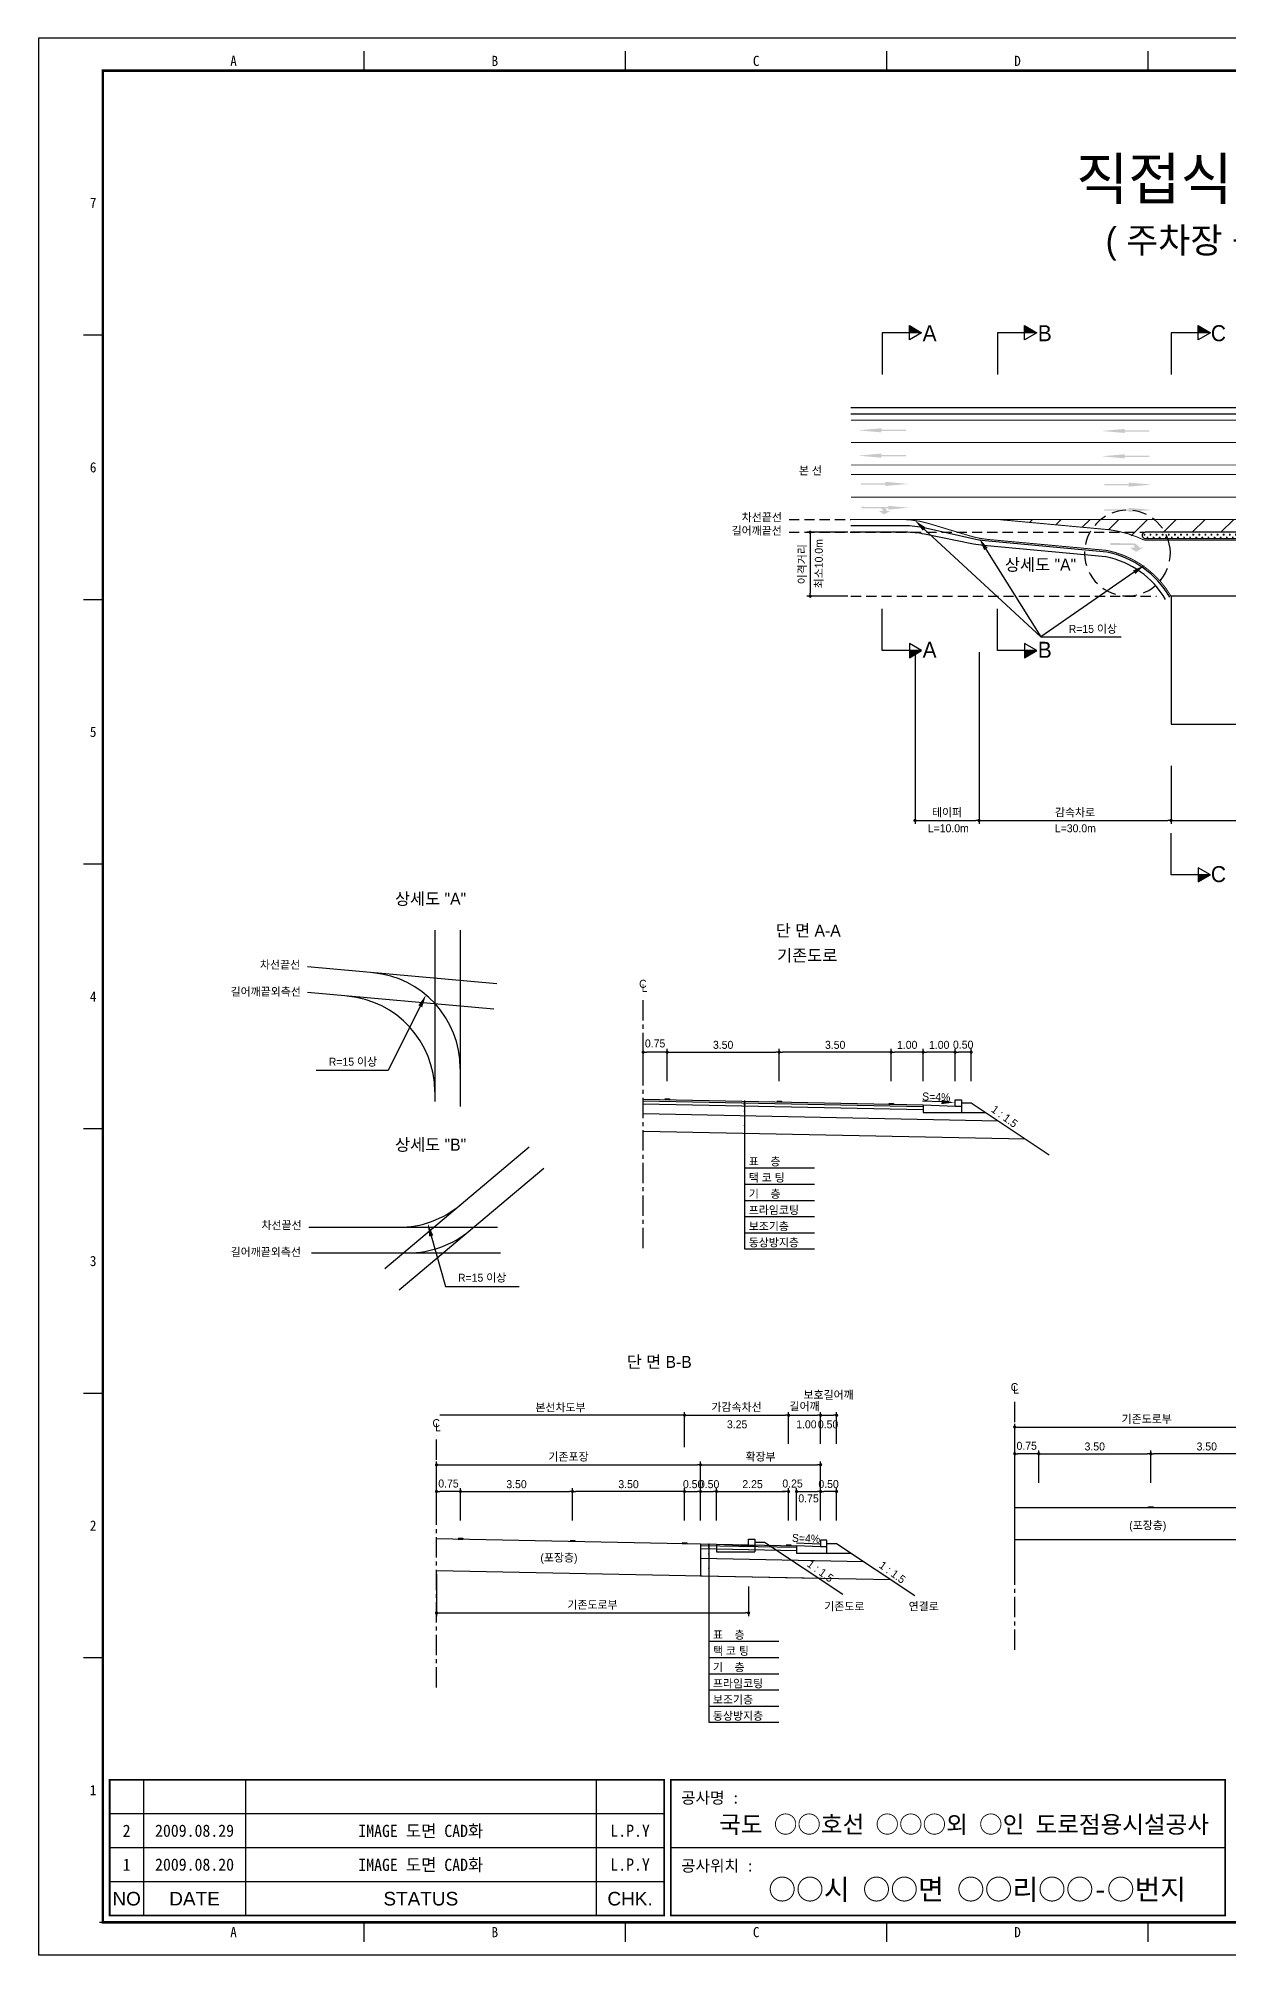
# Model space of a CAD drawing. Header units: millimetres. Extents: x 935 to 1359, y 65 to 365.
# Drawn here: x 935.5 to 1121.4, y 65.2 to 364.6 of the extents above; entities that cross this region are included whole.
import ezdxf
from ezdxf.enums import TextEntityAlignment as Align

# ---------------------------------------------------------------- set-up
doc = ezdxf.new("R2010")
doc.units = ezdxf.units.MM
doc.linetypes.add('CENTER', pattern=[50.8, 31.75, -6.35, 6.35, -6.35])
doc.linetypes.add('HIDDEN', pattern=[9.525, 6.35, -3.175])
for name, color, linetype in [('CC-GSTR-0004', 4, 'Continuous'), ('CM-LANE-0030', 30, 'Continuous'), ('CZ-DIMT-0002', 7, 'Continuous'), ('CZ-EXST-0002', 1, 'Continuous'), ('CZ-LIN1-0007', 7, 'Continuous'), ('CZ-LIN2-0003', 3, 'Continuous'), ('CZ-LINE-0001', 7, 'Continuous'), ('CZ-TEXT-BOX0', 7, 'Continuous'), ('TITLE', 7, 'Continuous')]:
    doc.layers.add(name, color=color, linetype=linetype)
doc.styles.add('견고딕', font='arial.ttf')
doc.styles.add('돋움', font='')
doc.styles.add('돋음체', font='')
doc.styles.get('돋움').set_extended_font_data('Dotum')
doc.styles.get('돋음체').set_extended_font_data('DotumChe')

# ---------------------------------------------------------------- blocks, each defined once
blk = doc.blocks.new('_Dot')
at = {"color": 0, "linetype": 'ByBlock', "lineweight": -2}
blk.add_line((-0.5, 0), (-1, 0), dxfattribs=at)
at = {"color": 0, "linetype": 'ByBlock', "const_width": 0.5}
blk.add_lwpolyline([(-0.25, 0, 1), (0.25, 0, 1)], format="xyb", close=True, dxfattribs=at)

msp = doc.modelspace()

# ---------------------------------------------------------------- hatches: boundary and pattern name
at = {"layer": 'CM-LANE-0030'}
h = msp.add_hatch(dxfattribs=at)
h.set_pattern_fill('ANSI31', color=256, style=0)
h.set_pattern_definition([(45, (937.1816, 99.8735), (-2.245064, 2.245064), [])])
h.paths.add_polyline_path([(1147.88, 287.41, -0.830663), (1148.06, 286.44, 0.001236), (1147.97, 286.41), (1149.49, 286.41, -0.050333), (1153.09, 287.12), (1197.49, 289.41), (1085.3, 289.41), (1102.87, 287.79, -0.062108), (1107.17, 286.41), (1108.29, 286.41, 0.001633), (1108.18, 286.47, -0.783474), (1108.41, 287.41)])
at = {"layer": 'CZ-LIN1-0007'}
for points in [[(1067.18, 303.66), (1067.18, 303.44), (1071.01, 303.44), (1071.01, 303.23), (1067.18, 303.23), (1067.18, 303.01), (1063.53, 303.33)], [(1105.2, 303.55), (1105.2, 303.33), (1109.02, 303.34), (1109.02, 303.12), (1105.2, 303.12), (1105.2, 302.91), (1101.55, 303.23)], [(1067.18, 299.7), (1067.18, 299.48), (1071.01, 299.48), (1071.01, 299.27), (1067.18, 299.27), (1067.18, 299.05), (1063.53, 299.37)], [(1105.2, 299.59), (1105.2, 299.38), (1109.02, 299.38), (1109.02, 299.16), (1105.2, 299.16), (1105.2, 298.95), (1101.55, 299.27)], [(1067.79, 295.28), (1067.79, 295.06), (1063.97, 295.06), (1063.97, 294.85), (1067.79, 294.85), (1067.79, 294.64), (1071.44, 294.96)], [(1105.8, 295.17), (1105.8, 294.96), (1101.98, 294.96), (1101.98, 294.74), (1105.8, 294.74), (1105.8, 294.53), (1109.45, 294.85)], [(1067.15, 291.36, -0.267976), (1068.06, 290.75), (1068.61, 290.75), (1067.58, 290.18), (1066.75, 290.75), (1067.36, 290.75, 0.504994), (1067.08, 291.12), (1064.03, 291.14), (1064.03, 291.38)], [(1068.28, 291.53), (1068.28, 291.34), (1064.85, 291.34), (1064.85, 291.15), (1068.28, 291.15), (1068.28, 290.95), (1071.55, 291.24)], [(1105.8, 291.21), (1105.8, 291), (1101.98, 291), (1101.98, 290.78), (1105.8, 290.78), (1105.8, 290.57), (1109.45, 290.89)], [(1106.47, 285.69, -0.267976), (1107.5, 285), (1108.12, 285), (1106.95, 284.35), (1106.01, 284.99), (1106.7, 285, 0.504994), (1106.39, 285.42), (1102.93, 285.44), (1102.93, 285.71)], [(1034.08, 198.75), (1034.08, 198.88), (1033.33, 198.89), (1033.33, 198.77)], [(1051.58, 198.4), (1051.58, 198.53), (1050.83, 198.54), (1050.83, 198.42)], [(1069.08, 198.05), (1069.08, 198.18), (1068.33, 198.19), (1068.33, 198.07)], [(1109.63, 135.04), (1109.63, 135.16), (1108.88, 135.16), (1108.88, 135.04)], [(1001.8, 130.12), (1001.8, 130.24), (1001.05, 130.26), (1001.05, 130.13)], [(1019.3, 129.77), (1019.3, 129.89), (1018.55, 129.91), (1018.55, 129.78)], [(1036.8, 129.42), (1036.8, 129.54), (1036.05, 129.56), (1036.05, 129.43)], [(1053.05, 129.09), (1053.05, 129.22), (1052.3, 129.23), (1052.3, 129.11)]]:
    msp.add_hatch(color=256, dxfattribs=at).paths.add_polyline_path(points)
at = {"layer": 'CZ-LIN2-0003'}
h = msp.add_hatch(dxfattribs=at)
h.set_pattern_fill('CROSS', color=256, scale=0.075, style=0)
h.set_pattern_definition([(0, (937.1816, 99.87346), (0.47625, 0.47625), [0.238125, -0.714375]), (90, (937.30067, 99.7544), (-0.47625, 0.47625), [0.238125, -0.714375])])
h.paths.add_polyline_path([(1147.97, 286.41, -0.001236), (1148.06, 286.44, 0.830663), (1147.88, 287.41), (1108.41, 287.41, 0.783474), (1108.18, 286.47, -0.001633), (1108.29, 286.41)])
at = {"layer": 'CZ-LINE-0001'}
for points in [[(1071.55, 319.68), (1071.55, 318.58), (1073.46, 318.58)], [(1089.54, 319.68), (1089.54, 318.58), (1091.44, 318.58)], [(1116.67, 319.68), (1116.67, 318.58), (1118.57, 318.58)], [(1073.46, 268.91), (1071.55, 268.91), (1071.55, 267.81)], [(1091.44, 268.91), (1089.54, 268.91), (1089.54, 267.81)], [(1118.57, 233.87), (1116.67, 233.87), (1116.67, 232.77)]]:
    msp.add_hatch(color=256, dxfattribs=at).paths.add_polyline_path(points)

# ---------------------------------------------------------------- linework, layer by layer
at = {"color": 0, "linetype": 'ByBlock', "lineweight": -2}
msp.add_line((1036.18, 149.47), (1035.93, 149.47), dxfattribs=at)
at = {"color": 0, "linetype": 'ByBlock', "const_width": 0.25}
msp.add_lwpolyline([(1036.3, 149.47, 1), (1036.55, 149.47, 1)], format="xyb", close=True, dxfattribs=at)
at = {"layer": 'CC-GSTR-0004'}
for p, q in [((1073.71, 197.96), (1078.71, 197.76)), ((1073.71, 197.96), (1073.71, 196.76)), ((1078.71, 198.76), (1079.71, 198.76)), ((1078.71, 197.76), (1078.71, 198.76)), ((1078.71, 197.76), (1079.71, 197.76)), ((1079.71, 198.76), (1079.71, 196.76)), ((1073.71, 196.76), (1079.71, 196.76))]:
    msp.add_line(p, q, dxfattribs=at)
for points in [[(1062.43, 306.91), (1232.43, 306.91)], [(1062.43, 305.91), (1232.43, 305.91)], [(1058.68, 128.93), (1057.68, 128.93), (1053.93, 129.08), (1053.93, 127.93), (1058.68, 127.93), (1058.68, 129.93), (1057.68, 129.93), (1057.68, 128.93)]]:
    msp.add_lwpolyline(points, dxfattribs=at)
for points in [[(1112.22, 277.28, 0.214554), (1102.37, 284.32), (1083.38, 286.07), (1083.38, 286.07, -0.032516), (1081.46, 286.37), (1081.46, 286.37), (1074.06, 288.04, 0.055483), (1070.76, 288.41), (1062.43, 288.41)], [(1111.57, 276.91, 0.213816), (1102.26, 283.58), (1083.14, 285.34), (1083.14, 285.34, -0.026776), (1081.55, 285.57), (1081.55, 285.57), (1073.9, 287.11, 0.049732), (1070.94, 287.41), (1062.43, 287.41)]]:
    msp.add_lwpolyline(points, format="xyb", dxfattribs=at)
at = {"layer": 'CM-LANE-0030', "const_width": 0.15}
for points in [[(1062.43, 297.91), (1232.43, 297.91)], [(1062.43, 296.41), (1232.43, 296.41)]]:
    msp.add_lwpolyline(points, dxfattribs=at)
msp.add_lwpolyline([(1197.49, 289.41), (1085.3, 289.41), (1102.87, 287.79, -0.076684), (1108.29, 286.16), (1147.97, 286.16, -0.059037), (1153.09, 287.12)], format="xyb", close=True, dxfattribs=at)
at = {"layer": 'CZ-EXST-0002'}
for p, q in [((997.41, 225.24), (997.41, 198.46)), ((1001.39, 225.24), (1001.39, 197.72)), ((1007.1, 216.87), (977.51, 219.5)), ((1006.61, 212.9), (977.51, 215.49)), ((989.61, 172.4), (1012.16, 191.38)), ((991.82, 169.03), (1014.42, 188.06)), ((977.74, 178.82), (1007.22, 178.82)), ((978.16, 174.82), (1007.7, 174.82)), ((1088.01, 135.04), (1129.26, 135.04)), ((997.68, 130.2), (1041.43, 129.33)), ((1041.43, 129.33), (1046.43, 129.13)), ((1041.43, 129.33), (1041.43, 128.13)), ((1046.43, 130.13), (1047.43, 130.13)), ((1046.43, 129.13), (1046.43, 130.13)), ((1046.43, 129.13), (1047.43, 129.13)), ((1047.43, 130.13), (1047.43, 128.13)), ((1047.43, 129.63), (1048.93, 129.63)), ((1048.93, 129.63), (1061.13, 121.49)), ((1088.01, 130.04), (1129.26, 130.04)), ((1041.43, 128.13), (1047.43, 128.13)), ((997.68, 125.2), (1057.36, 124.01))]:
    msp.add_line(p, q, dxfattribs=at)
at = {"layer": 'CZ-LIN1-0007'}
for p, q in [((1033.33, 198.89), (1034.08, 198.88)), ((1033.33, 198.77), (1034.08, 198.75)), ((1034.08, 198.88), (1034.08, 198.75)), ((1050.83, 198.54), (1051.58, 198.53)), ((1050.83, 198.42), (1051.58, 198.4)), ((1051.58, 198.53), (1051.58, 198.4)), ((1068.33, 198.19), (1069.08, 198.18)), ((1068.33, 198.07), (1069.08, 198.05)), ((1069.08, 198.18), (1069.08, 198.05)), ((1108.88, 135.04), (1108.88, 135.16)), ((1108.88, 135.16), (1109.63, 135.16)), ((1109.63, 135.04), (1108.88, 135.04)), ((1109.63, 135.16), (1109.63, 135.04)), ((1001.05, 130.26), (1001.8, 130.24)), ((1001.05, 130.13), (1001.8, 130.12)), ((1001.8, 130.24), (1001.8, 130.12)), ((1018.55, 129.91), (1019.3, 129.89)), ((1018.55, 129.78), (1019.3, 129.77)), ((1019.3, 129.89), (1019.3, 129.77)), ((1036.05, 129.56), (1036.8, 129.54)), ((1036.05, 129.43), (1036.8, 129.42)), ((1036.8, 129.54), (1036.8, 129.42)), ((1052.3, 129.23), (1053.05, 129.22)), ((1052.3, 129.11), (1053.05, 129.09)), ((1053.05, 129.22), (1053.05, 129.09))]:
    msp.add_line(p, q, dxfattribs=at)
at = {"layer": 'CZ-LIN1-0007', "const_width": 0.15}
msp.add_lwpolyline([(1062.43, 304.91), (1232.43, 304.91)], dxfattribs=at)
at = {"layer": 'CZ-LIN1-0007', "linetype": 'HIDDEN', "const_width": 0.15}
for points in [[(1062.43, 301.41), (1232.43, 301.41)], [(1062.43, 292.91), (1232.43, 292.91)], [(1070.23, 289.41), (1085.3, 289.41)]]:
    msp.add_lwpolyline(points, dxfattribs=at)
at = {"layer": 'CZ-LIN1-0007', "const_width": 0.15}
msp.add_lwpolyline([(1112.43, 277.41, 0.214787), (1102.41, 284.57), (1083.93, 286.27), (1083.93, 286.27, -0.049984), (1080.99, 286.84), (1080.99, 286.84), (1074.54, 288.78), (1074.54, 288.78, 0.072993), (1070.23, 289.41), (1070.23, 289.41), (1062.43, 289.41)], format="xyb", dxfattribs=at)
at = {"layer": 'CZ-LIN2-0003'}
for p, q in [((1029.96, 198.84), (1073.71, 197.96)), ((1029.96, 198.59), (1073.71, 197.71)), ((1029.96, 198.09), (1073.71, 197.21)), ((1079.71, 198.26), (1081.21, 198.26)), ((1081.21, 198.26), (1093.41, 190.13)), ((1029.96, 196.59), (1085.38, 195.48)), ((1079.71, 196.76), (1083.46, 196.76)), ((1029.96, 193.84), (1089.63, 192.64)), ((1038.93, 129.38), (1053.93, 129.08)), ((1038.93, 129.38), (1038.93, 124.38)), ((1038.93, 129.13), (1053.93, 128.83)), ((1058.68, 129.43), (1060.18, 129.43)), ((1060.18, 129.43), (1072.38, 121.29)), ((1038.93, 128.63), (1053.93, 128.33)), ((1038.93, 127.13), (1064.39, 126.62)), ((1058.68, 127.93), (1062.43, 127.93)), ((1038.93, 124.38), (1068.65, 123.78))]:
    msp.add_line(p, q, dxfattribs=at)
msp.add_lwpolyline([(1148.06, 286.44, 0.830663), (1147.88, 287.41), (1108.41, 287.41, 0.783474), (1108.18, 286.47, -0.001633), (1108.29, 286.41), (1147.97, 286.41)], format="xyb", dxfattribs=at)
msp.add_lwpolyline([(1142.43, 277.41), (1112.43, 277.41), (1112.43, 257.41), (1142.43, 257.41)], close=True, dxfattribs=at)
for centre, start, end in [((986.39, 203.65), 0, 84.9204), ((982.41, 199.99), 0, 84.9204), ((991.77, 193.82), 270, 310.097), ((993.23, 189.82), 270, 310.097)]:
    msp.add_arc(centre, 15, start, end, dxfattribs=at)
at = {"layer": 'CZ-LINE-0001'}
for p, q in [((1073.46, 318.58), (1067.31, 318.58)), ((1067.31, 318.58), (1067.31, 312.04)), ((1071.55, 317.48), (1071.55, 319.68)), ((1071.55, 319.68), (1073.46, 318.58)), ((1073.46, 318.58), (1071.55, 317.48)), ((1091.44, 318.58), (1085.3, 318.58)), ((1085.3, 318.58), (1085.3, 312.04)), ((1089.54, 317.48), (1089.54, 319.68)), ((1089.54, 319.68), (1091.44, 318.58)), ((1091.44, 318.58), (1089.54, 317.48)), ((1118.57, 318.58), (1112.43, 318.58)), ((1112.43, 318.58), (1112.43, 312.04)), ((1116.67, 317.48), (1116.67, 319.68)), ((1116.67, 319.68), (1118.57, 318.58)), ((1118.57, 318.58), (1116.67, 317.48)), ((1061.93, 287.41), (1055.55, 287.41)), ((1056.05, 286.91), (1056.05, 277.91)), ((1061.93, 277.41), (1055.55, 277.41)), ((1067.31, 268.91), (1067.31, 275.45)), ((1085.3, 268.91), (1085.3, 275.45)), ((1073.46, 268.91), (1071.55, 270.01)), ((1071.55, 270.01), (1071.55, 267.81)), ((1091.44, 268.91), (1089.54, 270.01)), ((1089.54, 270.01), (1089.54, 267.81)), ((1092.11, 271.06), (1104.63, 271.06)), ((1073.46, 268.91), (1067.31, 268.91)), ((1071.55, 267.81), (1073.46, 268.91)), ((1072.43, 268.66), (1072.43, 241.88)), ((1082.43, 268.66), (1082.43, 241.88)), ((1082.43, 268.66), (1082.43, 241.88)), ((1091.44, 268.91), (1085.3, 268.91)), ((1089.54, 267.81), (1091.44, 268.91)), ((1112.43, 250.93), (1112.43, 241.88)), ((1112.43, 250.93), (1112.43, 241.88)), ((1072.93, 242.38), (1081.93, 242.38)), ((1082.93, 242.38), (1111.93, 242.38)), ((1112.43, 233.87), (1112.43, 240.41)), ((1112.93, 242.38), (1141.93, 242.38)), ((1118.57, 233.87), (1112.43, 233.87)), ((1118.57, 233.87), (1116.67, 234.97)), ((1116.67, 234.97), (1116.67, 232.77)), ((1116.67, 232.77), (1118.57, 233.87)), ((1029.96, 201.63), (1029.96, 206.68)), ((1033.71, 201.63), (1033.71, 206.68)), ((1033.71, 201.63), (1033.71, 206.68)), ((1051.21, 201.63), (1051.21, 206.68)), ((1051.21, 201.63), (1051.21, 206.68)), ((1068.71, 201.63), (1068.71, 206.68)), ((1068.71, 201.63), (1068.71, 206.68)), ((1073.71, 201.63), (1073.71, 206.68)), ((1073.71, 201.63), (1073.71, 206.68)), ((1078.71, 204.07), (1078.71, 206.68)), ((1078.71, 201.63), (1078.71, 206.68)), ((1081.21, 201.63), (1081.21, 206.68)), ((1033.21, 206.18), (1030.46, 206.18)), ((1034.21, 206.18), (1050.71, 206.18)), ((1068.21, 206.18), (1051.71, 206.18)), ((1073.21, 206.18), (1069.21, 206.18)), ((1078.21, 206.18), (1074.21, 206.18)), ((1080.71, 206.18), (1079.21, 206.18)), ((1045.81, 198.52), (1045.81, 175.44)), ((1045.81, 188.09), (1056.74, 188.09)), ((1045.81, 185.56), (1056.74, 185.56)), ((1045.81, 183.03), (1056.74, 183.03)), ((1045.81, 180.5), (1056.74, 180.5)), ((1045.81, 177.97), (1056.74, 177.97)), ((1045.81, 175.44), (1056.74, 175.44)), ((1036.43, 144.5), (1036.43, 149.97)), ((1036.43, 145), (1036.43, 149.97)), ((1052.68, 145), (1052.68, 149.97)), ((1052.68, 145), (1052.68, 149.97)), ((1057.68, 145), (1057.68, 149.97)), ((1057.68, 145), (1057.68, 149.97)), ((1060.18, 145), (1060.18, 149.97)), ((1035.93, 149.47), (998.18, 149.47)), ((1036.93, 149.47), (1052.18, 149.47)), ((1053.18, 149.47), (1057.18, 149.47)), ((1058.18, 149.47), (1059.68, 149.47)), ((1088.01, 143.94), (1088.01, 148.12)), ((1088.51, 147.62), (1128.76, 147.62)), ((1088.01, 123.86), (1088.01, 144.27)), ((1088.01, 138.89), (1088.01, 143.94)), ((1091.76, 138.89), (1091.76, 143.94)), ((1091.76, 138.89), (1091.76, 143.94)), ((1109.26, 138.89), (1109.26, 143.94)), ((1109.26, 138.89), (1109.26, 143.94)), ((997.68, 138.05), (997.68, 142.22)), ((998.18, 141.72), (1038.43, 141.72)), ((1038.93, 138.05), (1038.93, 142.22)), ((1038.93, 138.05), (1038.93, 142.22)), ((1039.43, 141.72), (1057.18, 141.72)), ((1057.68, 138.05), (1057.68, 142.22)), ((1091.26, 143.44), (1088.51, 143.44)), ((1092.26, 143.44), (1108.76, 143.44)), ((1126.26, 143.44), (1109.76, 143.44)), ((997.68, 133), (997.68, 138.05)), ((1001.43, 133), (1001.43, 138.05)), ((1001.43, 133), (1001.43, 138.05)), ((1018.93, 133), (1018.93, 138.05)), ((1018.93, 133), (1018.93, 138.05)), ((1036.43, 133), (1036.43, 138.05)), ((1036.43, 133), (1036.43, 138.05)), ((1038.93, 133), (1038.93, 138.05)), ((1038.93, 133), (1038.93, 138.05)), ((1041.43, 133), (1041.43, 138.05)), ((1041.43, 133), (1041.43, 138.05)), ((1052.68, 133), (1052.68, 138.05)), ((1052.68, 133), (1052.68, 138.05)), ((1053.93, 133), (1053.93, 138.05)), ((1053.93, 133), (1053.93, 138.05)), ((1057.68, 133), (1057.68, 138.05)), ((1057.68, 135.44), (1057.68, 138.05)), ((1060.18, 133), (1060.18, 138.05)), ((1000.93, 137.55), (998.18, 137.55)), ((1001.93, 137.55), (1018.43, 137.55)), ((1035.93, 137.55), (1019.43, 137.55)), ((1036.93, 137.55), (1038.43, 137.55)), ((1039.43, 137.55), (1040.93, 137.55)), ((1041.93, 137.55), (1052.18, 137.55)), ((1052.18, 137.55), (1051.68, 137.55)), ((1054.43, 137.55), (1057.18, 137.55)), ((1054.43, 137.55), (1054.93, 137.55)), ((1059.68, 137.55), (1058.18, 137.55)), ((1040.21, 129.35), (1040.21, 101.49)), ((997.68, 124.7), (997.68, 118.08)), ((1046.43, 122.7), (1046.43, 118.08)), ((998.18, 118.58), (1045.93, 118.58)), ((1040.21, 114.15), (1051.15, 114.15)), ((1040.21, 111.62), (1051.15, 111.62)), ((1040.21, 109.08), (1051.15, 109.08)), ((1040.21, 106.55), (1051.15, 106.55)), ((1040.21, 104.02), (1051.15, 104.02)), ((1040.21, 101.49), (1051.15, 101.49))]:
    msp.add_line(p, q, dxfattribs=at)
at = {"layer": 'CZ-LINE-0001', "linetype": 'HIDDEN', "ltscale": 0.25}
for p, q in [((1052.77, 289.41), (1062.43, 289.41)), ((1052.77, 287.41), (1108.41, 287.41)), ((1062.43, 277.41), (1110.17, 277.41))]:
    msp.add_line(p, q, dxfattribs=at)
at = {"layer": 'CZ-LINE-0001', "linetype": 'HIDDEN', "ltscale": 0.35}
msp.add_line((1112.27, 284.94), (1112.27, 284.94), dxfattribs=at)
at = {"layer": 'CZ-LINE-0001', "linetype": 'CENTER', "ltscale": 0.1}
for p, q in [((1029.96, 175.56), (1029.96, 214.94)), ((1088.01, 112.82), (1088.01, 152.2)), ((997.68, 106.92), (997.68, 146.31))]:
    msp.add_line(p, q, dxfattribs=at)
at = {"layer": 'CZ-LINE-0001'}
for points in [[(1073.88, 287.89), (1092.11, 271.06)], [(1083.51, 284.79), (1092.11, 271.06)], [(1106.67, 281.15), (1092.11, 271.06)], [(995.14, 213.35), (990.14, 203.33), (978.9, 203.33)], [(1076.58, 198.4), (1073.58, 198.52)], [(996.86, 177.47), (999.09, 169.59), (1010.59, 169.59)], [(1057.57, 129.34), (1053.93, 129.48)]]:
    msp.add_lwpolyline(points, dxfattribs=at)
at = {"layer": 'CZ-LINE-0001', "linetype": 'HIDDEN', "ltscale": 0.35}
msp.add_arc((1105.62, 284.15), 6.7, 6.7667, 6.749, dxfattribs=at)
at = {"layer": 'CZ-LINE-0001', "linetype": 'ByBlock'}
for centre, start, end in [((1045.81, 198.46), 0, 180), ((1045.81, 198.46), 0, 180), ((1045.81, 198.46), 180, 0), ((1045.81, 198.46), 180, 0), ((1045.81, 198.26), 0, 180), ((1045.81, 198.26), 0, 180), ((1045.81, 198.26), 180, 0), ((1045.81, 198.26), 180, 0), ((1045.81, 198.02), 0, 180), ((1045.81, 198.02), 0, 180), ((1045.81, 198.02), 180, 0), ((1045.81, 198.02), 180, 0), ((1045.8, 197.77), 0, 180), ((1045.8, 197.77), 0, 180), ((1045.8, 197.77), 180, 0), ((1045.8, 197.77), 180, 0), ((1045.8, 196.97), 0, 180), ((1045.8, 196.97), 0, 180), ((1045.8, 196.97), 180, 0), ((1045.8, 196.97), 180, 0), ((1045.8, 194.74), 0, 180), ((1045.8, 194.74), 0, 180), ((1045.8, 194.74), 180, 0), ((1045.8, 194.74), 180, 0), ((1040.21, 129.29), 0, 180), ((1040.21, 129.29), 0, 180), ((1040.21, 129.29), 180, 0), ((1040.21, 129.29), 180, 0), ((1040.21, 129.09), 0, 180), ((1040.21, 129.09), 0, 180), ((1040.21, 129.09), 180, 0), ((1040.21, 129.09), 180, 0), ((1040.21, 128.85), 0, 180), ((1040.21, 128.85), 0, 180), ((1040.21, 128.85), 180, 0), ((1040.21, 128.85), 180, 0), ((1040.21, 128.6), 0, 180), ((1040.21, 128.6), 0, 180), ((1040.21, 128.6), 180, 0), ((1040.21, 128.6), 180, 0), ((1040.21, 127.81), 0, 180), ((1040.21, 127.81), 0, 180), ((1040.21, 127.81), 180, 0), ((1040.21, 127.81), 180, 0), ((1040.21, 125.57), 0, 180), ((1040.21, 125.57), 0, 180), ((1040.21, 125.57), 180, 0), ((1040.21, 125.57), 180, 0)]:
    msp.add_arc(centre, 0.0625, start, end, dxfattribs=at)
at = {"layer": 'CZ-LINE-0001'}
for points in [[(1073.65, 287.65), (1072.41, 289.25), (1074.1, 288.14)], [(1083.23, 284.61), (1082.45, 286.48), (1083.79, 284.96)], [(1106.48, 281.42), (1108.31, 282.28), (1106.86, 280.87)], [(994.84, 213.5), (996.04, 215.14), (995.44, 213.2)], [(1076.59, 198.73), (1078.58, 198.32), (1076.56, 198.07)], [(996.54, 177.38), (996.32, 179.4), (997.18, 177.56)]]:
    msp.add_solid(points, dxfattribs=at)
at = {"layer": 'TITLE', "color": 7, "linetype": 'Continuous'}
for p, q in [((986.38, 359.53), (986.38, 362.55)), ((1027.21, 359.53), (1027.21, 362.55)), ((1068.03, 359.53), (1068.03, 362.55)), ((1108.86, 359.53), (1108.86, 362.55)), ((945.56, 318.2), (942.53, 318.2)), ((945.56, 276.87), (942.53, 276.87)), ((945.56, 235.54), (942.53, 235.54)), ((945.56, 194.21), (942.53, 194.21)), ((945.56, 152.88), (942.53, 152.88)), ((945.56, 111.56), (942.53, 111.56)), ((986.38, 67.2), (986.38, 70.23)), ((1027.21, 67.2), (1027.21, 70.23)), ((1068.03, 67.2), (1068.03, 70.23)), ((1108.86, 67.2), (1108.86, 70.23))]:
    msp.add_line(p, q, dxfattribs=at)
at = {"layer": 'TITLE', "ltscale": 150}
for p, q in [((951.92, 92.51), (951.92, 71.29)), ((967.84, 92.51), (967.84, 71.29)), ((1022.62, 92.51), (1022.62, 71.29)), ((1033.23, 87.2), (946.62, 87.2)), ((1033.23, 81.9), (946.62, 81.9)), ((1120.9, 81.9), (1034.29, 81.9)), ((1033.23, 76.59), (946.62, 76.59))]:
    msp.add_line(p, q, dxfattribs=at)
at = {"layer": 'TITLE'}
msp.add_line((1353.91, 70.23), (945.05, 70.23), dxfattribs=at)
msp.add_lwpolyline([(935.48, 65.19), (1358.84, 65.19), (1358.84, 364.57), (935.48, 364.57)], close=True, dxfattribs=at)
at = {"layer": 'TITLE', "linetype": 'Continuous', "const_width": 0.403}
msp.add_lwpolyline([(945.56, 70.23), (945.56, 359.53), (1353.8, 359.53), (1353.8, 70.23)], close=True, dxfattribs=at)
at = {"layer": 'TITLE', "ltscale": 150, "const_width": 0.265}
for points in [[(946.62, 92.51), (1033.23, 92.51), (1033.23, 71.29), (946.62, 71.29)], [(1034.29, 92.51), (1120.9, 92.51), (1120.9, 71.29), (1034.29, 71.29)]]:
    msp.add_lwpolyline(points, close=True, dxfattribs=at)

# ---------------------------------------------------------------- block references
at = {"layer": 'CZ-LINE-0001', "xscale": 0.5, "yscale": 0.5, "zscale": 0.5}
for p, rotation in [((1056.05, 287.41), 90), ((1056.05, 277.41), 270), ((1072.43, 242.38), 180), ((1082.43, 242.38), 180), ((1112.43, 242.38), 180), ((1029.96, 206.18), 180), ((1033.71, 206.18), 180), ((1051.21, 206.18), 180), ((1068.71, 206.18), 180), ((1073.71, 206.18), 180), ((1078.71, 206.18), 180), ((1036.43, 149.47), 180), ((1052.68, 149.47), 180), ((1057.68, 149.47), 180), ((1088.01, 147.62), 180), ((997.68, 141.72), 180), ((1038.93, 141.72), 180), ((1088.01, 143.44), 180), ((1091.76, 143.44), 180), ((1109.26, 143.44), 180), ((997.68, 137.55), 180), ((1001.43, 137.55), 180), ((1018.93, 137.55), 180), ((1036.43, 137.55), 180), ((1038.93, 137.55), 180), ((1041.43, 137.55), 180), ((1053.93, 137.55), 180), ((1053.93, 137.55), 180), ((1057.68, 137.55), 180), ((997.68, 118.58), 180)]:
    msp.add_blockref('_Dot', p, dxfattribs=dict(at, rotation=rotation))
for p in [(1082.43, 242.38), (1112.43, 242.38), (1033.71, 206.18), (1051.21, 206.18), (1068.71, 206.18), (1073.71, 206.18), (1078.71, 206.18), (1081.21, 206.18), (1052.68, 149.47), (1057.68, 149.47), (1060.18, 149.47), (1038.93, 141.72), (1057.68, 141.72), (1091.76, 143.44), (1109.26, 143.44), (1001.43, 137.55), (1018.93, 137.55), (1036.43, 137.55), (1038.93, 137.55), (1041.43, 137.55), (1052.68, 137.55), (1052.68, 137.55), (1057.68, 137.55), (1060.18, 137.55), (1046.43, 118.58)]:
    msp.add_blockref('_Dot', p, dxfattribs=at)

# ---------------------------------------------------------------- texts
at = {"layer": 'CZ-DIMT-0002', "style": '돋움'}
for s, height, p in [('A', 2.5, (1074.71, 318.5)), ('B', 2.5, (1092.7, 318.5)), ('C', 2.5, (1119.83, 318.5)), ('본 선', 1.25, (1056.09, 297.04)), ('차선끝선', 1.25, (1048.5, 289.74)), ('길어깨끝선', 1.25, (1047.7, 287.65)), ('상세도 "A"', 1.875, (1092.04, 282.34)), ('R=15 이상', 1.25, (1100.21, 272.31)), ('A', 2.5, (1074.71, 269.04)), ('B', 2.5, (1092.7, 269.04)), ('L=10.0m', 1.25, (1077.63, 241.16)), ('L=30.0m', 1.25, (1097.48, 241.16)), ('C', 2.5, (1119.83, 234)), ('차선끝선', 1.25, (973.24, 219.84)), ('길어깨끝외측선', 1.25, (971, 215.64)), ('C', 1.25, (1029.92, 216.86)), ('L', 1.25, (1030.18, 216.21)), ('R=15 이상', 1.25, (984.62, 204.69)), ('차선끝선', 1.25, (973.47, 179.16)), ('길어깨끝외측선', 1.25, (971.01, 174.97)), ('R=15 이상', 1.25, (1004.81, 170.95)), ('C', 1.25, (1087.97, 153.86)), ('L', 1.25, (1088.23, 153.47)), ('C', 1.25, (997.64, 148.23)), ('L', 1.25, (997.9, 147.57))]:
    msp.add_text(s, height=height, dxfattribs=at).set_placement(p, align=Align.MIDDLE_CENTER)
msp.add_text('최소10.0m', height=1.25, rotation=90, dxfattribs=at).set_placement((1058.03, 278.65))
for s, rotation, p in [('S=4%', 357.7094, (1075.75, 199.19)), ('1 : 1.5', 323.8881, (1086.42, 196.15)), ('S=4%', 357.7094, (1055.41, 130.23)), ('1 : 1.5', 323.8881, (1057.65, 125.13)), ('1 : 1.5', 323.8881, (1068.9, 124.93))]:
    msp.add_text(s, height=1.25, rotation=rotation, dxfattribs=at).set_placement(p, align=Align.MIDDLE_CENTER)
for s, p in [('표    층', (1046.46, 188.48)), ('택 코 팅', (1046.46, 185.95)), ('기    층', (1046.46, 183.42)), ('프라임코팅', (1046.46, 180.89)), ('보조기층', (1046.46, 178.36)), ('동상방지층', (1046.46, 175.83)), ('3.25', (1043.05, 147.42)), ('1.00', (1053.87, 147.42)), ('0.50', (1057.26, 147.42)), ('(포장층)', (1105.89, 131.65)), ('(포장층)', (1013.91, 126.59)), ('기존도로', (1058.25, 118.98)), ('연결로', (1071.44, 118.98)), ('표    층', (1040.86, 114.54)), ('기    층', (1040.86, 109.47)), ('택 코 팅', (1040.86, 112.01)), ('프라임코팅', (1040.86, 106.94)), ('보조기층', (1040.86, 104.41)), ('동상방지층', (1040.86, 101.88))]:
    msp.add_text(s, height=1.25, dxfattribs=at).set_placement(p)
at = {"layer": 'CZ-DIMT-0002', "insert": (1017.05, 150.61), "char_height": 1.25, "attachment_point": 5, "style": '돋움'}
msp.add_mtext('본선차도부', dxfattribs=at)
at = {"layer": 'CZ-LINE-0001', "insert": (1054.86, 282.41), "char_height": 1.25, "attachment_point": 5, "rotation": 90, "style": '돋움'}
msp.add_mtext('\\A1;이격거리', dxfattribs=at)
at = {"layer": 'CZ-LINE-0001', "char_height": 1.25, "attachment_point": 5, "style": '돋움'}
for s, insert in [('\\A1;테이퍼', (1077.43, 243.58)), ('\\A1;감속차로', (1097.43, 243.58)), ('\\A1;0.75', (1031.83, 207.54)), ('\\A1;3.50', (1042.46, 207.32)), ('\\A1;3.50', (1059.96, 207.32)), ('\\A1;1.00', (1071.21, 207.32)), ('\\A1;1.00', (1076.21, 207.32)), ('\\A1;0.50', (1079.96, 207.35)), ('\\A1;보호길어깨', (1058.93, 152.58)), ('\\A1;가감속차선', (1044.55, 150.67)), ('\\A1;길어깨', (1055.18, 150.79)), ('\\A1;기존도로부', (1108.63, 148.81)), ('\\A1;기존포장', (1018.3, 142.92)), ('\\A1;확장부', (1048.3, 142.92)), ('\\A1;0.75', (1089.88, 144.68)), ('\\A1;3.50', (1100.51, 144.58)), ('\\A1;3.50', (1118.01, 144.58)), ('\\A1;0.75', (999.55, 138.79)), ('\\A1;3.50', (1010.18, 138.69)), ('\\A1;3.50', (1027.68, 138.69)), ('\\A1;0.50', (1037.77, 138.69)), ('\\A1;0.50', (1040.27, 138.69)), ('\\A1;2.25', (1047.05, 138.69)), ('\\A1;0.25', (1053.3, 138.79)), ('\\A1;0.50', (1058.93, 138.71)), ('\\A1;0.75', (1055.8, 136.47)), ('\\A1;기존도로부', (1022.05, 119.78))]:
    msp.add_mtext(s, dxfattribs=dict(at, insert=insert))
at = {"layer": 'CZ-TEXT-BOX0', "style": '돋움'}
for s, p in [('상세도 "A"', (996.75, 230.15)), ('단 면 A-A', (1055.74, 225.19)), ('기존도로', (1055.59, 221.29)), ('상세도 "B"', (996.76, 191.73)), ('단 면 B-B', (1032.47, 157.8))]:
    msp.add_text(s, height=1.875, dxfattribs=at).set_placement(p, align=Align.MIDDLE_CENTER)
at = {"layer": 'TITLE', "color": 3, "linetype": 'Continuous', "style": '돋음체'}
for s, p in [('A', (965.97, 361.04)), ('B', (1006.79, 361.04)), ('C', (1047.62, 361.04)), ('D', (1088.44, 361.04)), ('7', (944.04, 338.87)), ('6', (944.04, 297.54)), ('5', (944.04, 256.21)), ('4', (944.04, 214.88)), ('3', (944.04, 173.55)), ('2', (944.04, 132.23)), ('1', (944.04, 90.9)), ('A', (965.97, 68.71)), ('B', (1006.79, 68.71)), ('C', (1047.62, 68.71)), ('D', (1088.44, 68.71))]:
    msp.add_text(s, height=1.59, dxfattribs=at).set_placement(p, align=Align.MIDDLE)
at = {"layer": 'TITLE', "style": '돋움'}
for s, height, p in [('직접식 변속차로 계획평면도', 6.5, (1148.89, 342.65)), ('( 주차장 등 30대이하 : 4차로 1개소 연결 )', 4, (1148.94, 333.02))]:
    msp.add_text(s, height=height, dxfattribs=at).set_placement(p, align=Align.MIDDLE_CENTER)
at = {"layer": 'TITLE', "style": '돋음체'}
for s, p in [('공사명 : ', (1035.88, 88.8)), ('공사위치 :', (1035.88, 78.18))]:
    msp.add_text(s, height=1.804, dxfattribs=at).set_placement(p)
at = {"layer": 'TITLE', "color": 7, "linetype": 'Continuous', "style": '돋음체'}
for s, height, p in [('국도 ○○호선 ○○○외 ○인 도로점용시설공사', 2.7, (1080.1, 85.58)), ('○○시 ○○면 ○○리○○-○번지', 3.1832, (1082.12, 75.42))]:
    msp.add_text(s, height=height, dxfattribs=at).set_placement(p, align=Align.MIDDLE)
at = {"layer": 'TITLE', "color": 1, "linetype": 'Continuous', "style": '돋음체'}
msp.add_text('2', height=1.91, dxfattribs=at).set_placement((949.27, 84.55), align=Align.MIDDLE)
at = {"layer": 'TITLE', "linetype": 'Continuous'}
for s, height, style, p in [('2009.08.29', 1.91, '돋음체', (959.88, 84.55)), ('L.P.Y', 1.91, '돋음체', (1027.92, 84.55)), ('1', 1.91, '돋음체', (949.27, 79.25)), ('2009.08.20', 1.91, '돋음체', (959.88, 79.25)), ('L.P.Y', 1.91, '돋음체', (1027.92, 79.25)), ('NO', 2.122, '견고딕', (949.27, 73.94)), ('DATE', 2.122, '견고딕', (959.88, 73.94)), ('STATUS', 2.122, '견고딕', (995.23, 73.94)), ('CHK.', 2.122, '견고딕', (1027.92, 73.94))]:
    msp.add_text(s, height=height, dxfattribs=dict(at, style=style)).set_placement(p, align=Align.MIDDLE)
at = {"layer": 'TITLE', "style": '돋음체'}
for p in [(995.23, 84.55), (995.23, 79.25)]:
    msp.add_text('IMAGE 도면 CAD화', height=1.9099, dxfattribs=at).set_placement(p, align=Align.MIDDLE)

doc.saveas('drawing.dxf')
